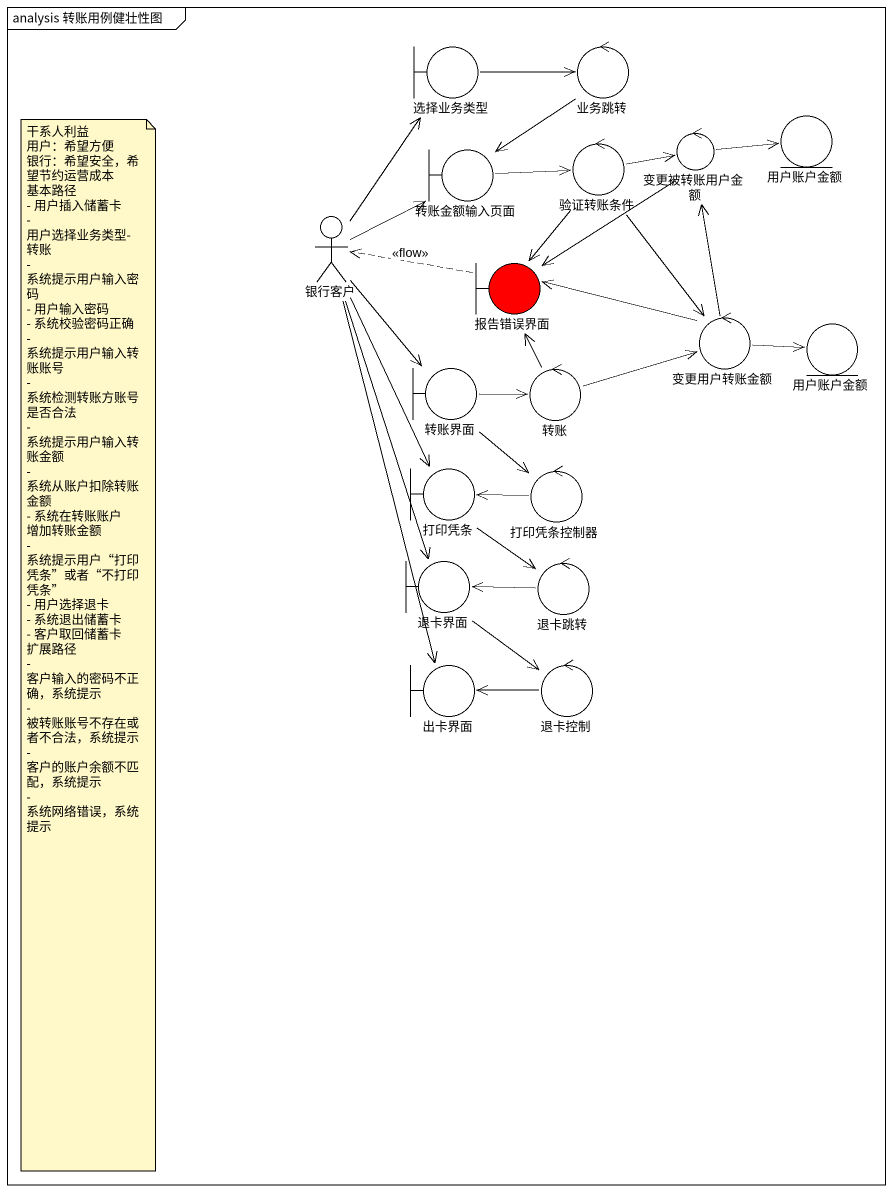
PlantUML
@startuml
mainframe analysis 转账用例健壮性图
boundary 选择业务类型
control 业务跳转
entity 用户账户金额
boundary 转账金额输入页面
control 验证转账条件
control 变更被转账用户金额
actor 银行客户
boundary 报告错误界面 #FF0000
control 变更用户转账金额
entity "用户账户金额" as 用户账户金额_2
boundary 转账界面
control 转账
boundary 打印凭条
control 打印凭条控制器
boundary 退卡界面
control 退卡跳转
boundary 出卡界面
control 退卡控制
选择业务类型 -right-> 业务跳转
业务跳转 --> 转账金额输入页面
转账金额输入页面 -right-> 验证转账条件
验证转账条件 -right-> 变更被转账用户金额
验证转账条件 --> 报告错误界面
验证转账条件 --> 变更用户转账金额
变更被转账用户金额 -right-> 用户账户金额
变更被转账用户金额 --> 报告错误界面
银行客户 -up-> 选择业务类型
银行客户 -up-> 转账金额输入页面
银行客户 --> 转账界面
银行客户 --> 打印凭条
银行客户 --> 退卡界面
银行客户 --> 出卡界面
报告错误界面 .left.> 银行客户 : <<flow>>
变更用户转账金额 -up-> 变更被转账用户金额
变更用户转账金额 -left-> 报告错误界面
变更用户转账金额 -right-> 用户账户金额_2
转账界面 -right-> 转账
转账界面 --> 打印凭条控制器
转账 -up-> 报告错误界面
转账 -right-> 变更用户转账金额
打印凭条 --> 退卡跳转
打印凭条控制器 -left-> 打印凭条
退卡界面 --> 退卡控制
退卡跳转 -left-> 退卡界面
退卡控制 -left-> 出卡界面
note as N1
  干系人利益
  用户：希望方便
  银行：希望安全，希望节约运营成本
  基本路径
  - 用户插入储蓄卡
  - 用户选择业务类型-转账
  - 系统提示用户输入密码
  - 用户输入密码
  - 系统校验密码正确
  - 系统提示用户输入转账账号
  - 系统检测转账方账号是否合法
  - 系统提示用户输入转账金额
  - 系统从账户扣除转账金额
  - 系统在转账账户 增加转账金额
  - 系统提示用户“打印凭条”或者“不打印凭条”
  - 用户选择退卡
  - 系统退出储蓄卡
  - 客户取回储蓄卡
  扩展路径
  - 客户输入的密码不正确，系统提示
  - 被转账账号不存在或者不合法，系统提示
  - 客户的账户余额不匹配，系统提示
  - 系统网络错误，系统提示
end note
@enduml
